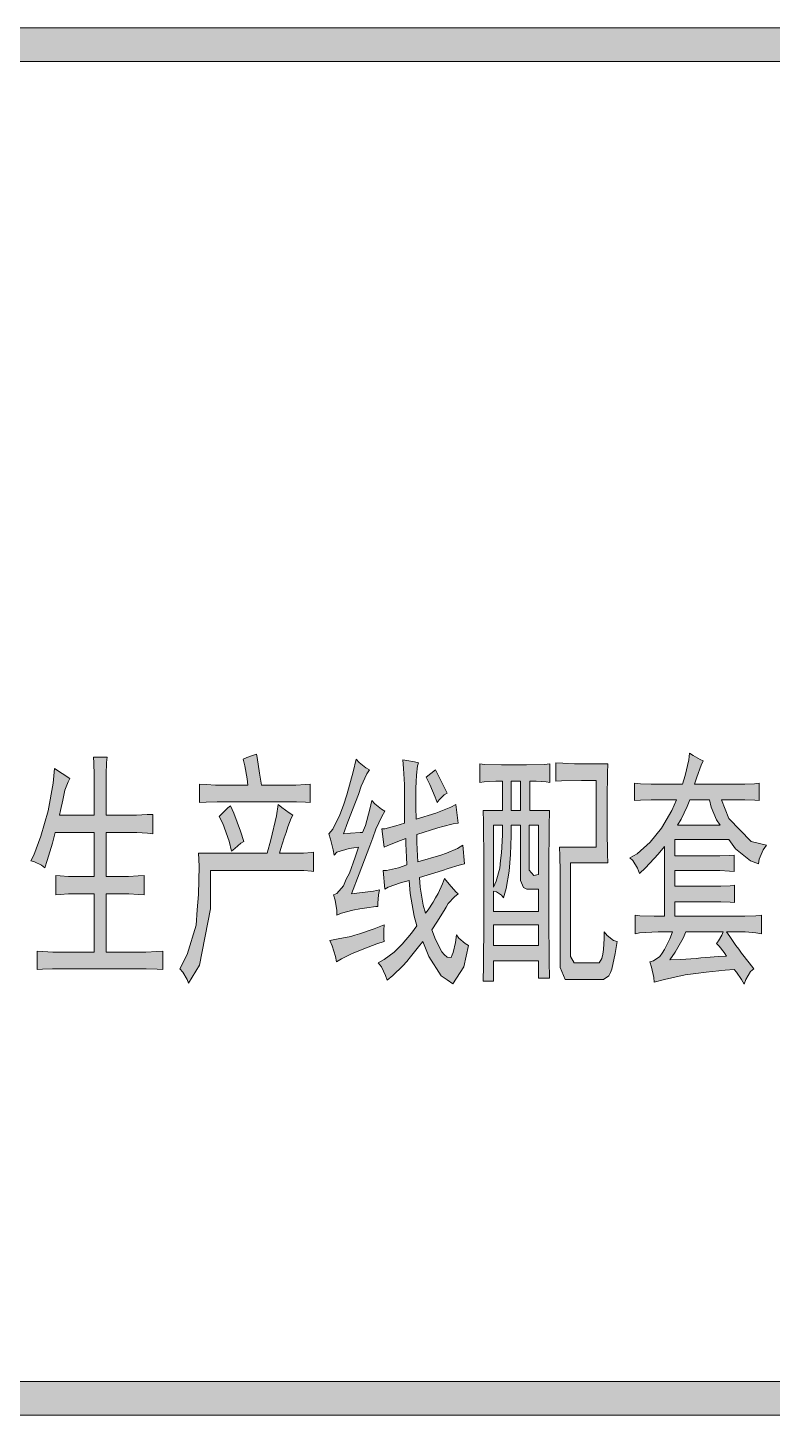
# Model space of a CAD drawing. Header units: millimetres. Extents: x 0 to 829, y 0 to 586.
# Drawn here: x 793.38 to 802.73, y 76.88 to 94.29 of the extents above; entities that cross this region are included whole.
import ezdxf

# ---------------------------------------------------------------- set-up
doc = ezdxf.new("R2010")
doc.units = ezdxf.units.MM

msp = doc.modelspace()

# ---------------------------------------------------------------- hatches: boundary and pattern name
h = msp.add_hatch(color=0)
h.dxf.hatch_style = 2
h.paths.add_polyline_path([(770.131528, 93.870639), (770.131528, 94.293972), (819.471028, 94.293972), (819.471028, 93.870639)])
h = msp.add_hatch(color=0)
h.dxf.hatch_style = 2
h.paths.add_polyline_path([(796.254722, 85.174667), (796.261778, 85.132333), (796.29, 84.938306), (796.314694, 84.786611), (796.678056, 84.786611), (796.745083, 84.786611), (796.868556, 84.793667), (796.928528, 84.797194), (796.928528, 84.567889), (796.868556, 84.571417), (796.755667, 84.578472), (796.699222, 84.578472), (795.817278, 84.578472), (795.760833, 84.578472), (795.62325, 84.571417), (795.538583, 84.567889), (795.538583, 84.797194), (795.626778, 84.793667), (795.739667, 84.786611), (795.764361, 84.786611), (796.145361, 84.786611), (796.134778, 84.864222), (796.106556, 85.030028), (796.085389, 85.114694), (796.13125, 85.132333), (796.215917, 85.164083)])
h = msp.add_hatch(color=0)
h.paths.add_polyline_path([(801.860361, 85.09), (801.835667, 85.037083), (801.78275, 84.888917), (801.751, 84.797194), (802.315444, 84.797194), (802.382472, 84.797194), (802.505944, 84.80425), (802.562389, 84.811306), (802.562389, 84.592583), (802.509472, 84.596111), (802.386, 84.603167), (802.315444, 84.603167), (802.089667, 84.603167), (802.181389, 84.366806), (802.463611, 84.081056), (802.657639, 84.031667), (802.615306, 83.975222), (802.562389, 83.858806), (802.555333, 83.798833), (802.453028, 83.837639), (802.266056, 83.989333), (802.184917, 84.10575), (801.504056, 84.10575), (801.504056, 83.897611), (802.008528, 83.897611), (802.072028, 83.897611), (802.191972, 83.904667), (802.248417, 83.908194), (802.248417, 83.703583), (802.191972, 83.707111), (802.072028, 83.714167), (802.008528, 83.714167), (801.504056, 83.714167), (801.504056, 83.520139), (802.022639, 83.520139), (802.082611, 83.520139), (802.199028, 83.523667), (802.255472, 83.530722), (802.255472, 83.312), (802.199028, 83.319056), (802.082611, 83.322583), (802.022639, 83.322583), (801.504056, 83.322583), (801.504056, 83.142667), (802.3225, 83.142667), (802.386, 83.142667), (802.520056, 83.146194), (802.594139, 83.15325), (802.594139, 82.920417), (802.523583, 82.934528), (802.389528, 82.945111), (802.3225, 82.945111), (802.153167, 82.945111), (802.1955, 82.885139), (802.269583, 82.775778), (802.308389, 82.726389), (802.343667, 82.677), (802.438917, 82.557056), (802.498889, 82.482972), (802.456556, 82.447694), (802.396583, 82.348917), (802.375417, 82.288944), (802.340139, 82.348917), (802.280167, 82.440639), (802.248417, 82.472389), (802.139056, 82.465333), (801.899167, 82.440639), (801.768639, 82.423), (801.634583, 82.405361), (801.377056, 82.348917), (801.246528, 82.313639), (801.239472, 82.373611), (801.21125, 82.500611), (801.190083, 82.567639), (801.235944, 82.58175), (801.317083, 82.634667), (801.345306, 82.677), (801.377056, 82.722861), (801.440556, 82.856917), (801.475833, 82.945111), (801.295917, 82.945111), (801.063083, 82.934528), (801.006639, 82.920417), (801.006639, 83.15325), (801.066611, 83.146194), (801.246528, 83.142667), (801.373528, 83.142667), (801.373528, 84.017556), (801.295917, 83.922306), (801.137167, 83.749444), (801.059556, 83.678889), (801.034861, 83.745917), (800.978417, 83.841167), (800.939611, 83.872917), (801.031333, 83.925833), (801.193611, 84.070472), (801.267694, 84.158667), (801.33825, 84.246861), (801.468778, 84.469111), (801.525222, 84.603167), (801.271222, 84.603167), (801.207722, 84.603167), (801.073667, 84.596111), (800.999583, 84.592583), (800.999583, 84.811306), (801.073667, 84.80425), (801.207722, 84.797194), (801.271222, 84.797194), (801.599306, 84.797194), (801.634583, 84.906556), (801.680444, 85.104111), (801.6875, 85.188778), (801.736889, 85.157028), (801.825083, 85.107639)])
h.paths.add_polyline_path([(801.444083, 82.592333), (801.578139, 82.599389), (801.772167, 82.609972), (801.832139, 82.617028), (801.895639, 82.624083), (802.054389, 82.634667), (802.153167, 82.641722), (802.124944, 82.684056), (802.061444, 82.765194), (802.029694, 82.800472), (802.054389, 82.832222), (802.096722, 82.902778), (802.110833, 82.945111), (801.641639, 82.945111), (801.609889, 82.8675), (801.511111, 82.691111)])
h.paths.add_polyline_path([(802.075556, 84.285667), (802.029694, 84.352694), (801.962667, 84.511444), (801.9415, 84.603167), (801.694556, 84.603167), (801.659278, 84.5185), (801.585194, 84.35975), (801.539333, 84.285667)])
h = msp.add_hatch(color=0)
h.dxf.hatch_style = 2
h.paths.add_polyline_path([(793.90875, 84.871278), (793.887583, 84.828944), (793.848778, 84.723111), (793.834667, 84.659611), (793.820556, 84.596111), (793.792333, 84.469111), (793.778222, 84.409139), (794.215667, 84.409139), (794.215667, 84.836), (794.215667, 84.913611), (794.212139, 85.065306), (794.208611, 85.139389), (794.377944, 85.139389), (794.370889, 85.072361), (794.367361, 84.920667), (794.367361, 84.836), (794.367361, 84.409139), (794.691917, 84.409139), (794.748361, 84.409139), (794.882417, 84.416194), (794.952972, 84.419722), (794.952972, 84.176306), (794.885944, 84.183361), (794.751889, 84.190417), (794.691917, 84.190417), (794.367361, 84.190417), (794.367361, 83.640083), (794.596667, 83.640083), (794.646056, 83.640083), (794.769528, 83.647139), (794.843611, 83.654194), (794.843611, 83.410778), (794.773056, 83.414306), (794.649583, 83.421361), (794.596667, 83.421361), (794.367361, 83.421361), (794.367361, 82.691111), (794.808333, 82.691111), (794.864778, 82.691111), (795.002361, 82.698167), (795.076444, 82.701694), (795.076444, 82.472389), (795.005889, 82.475917), (794.868306, 82.482972), (794.808333, 82.482972), (793.753528, 82.482972), (793.693556, 82.482972), (793.566556, 82.475917), (793.499528, 82.472389), (793.499528, 82.701694), (793.570083, 82.698167), (793.697083, 82.691111), (793.753528, 82.691111), (794.215667, 82.691111), (794.215667, 83.421361), (793.944028, 83.421361), (793.894639, 83.421361), (793.788806, 83.414306), (793.732361, 83.410778), (793.732361, 83.654194), (793.788806, 83.647139), (793.894639, 83.640083), (793.944028, 83.640083), (794.215667, 83.640083), (794.215667, 84.190417), (793.725306, 84.190417), (793.693556, 84.059889), (793.626528, 83.841167), (793.594778, 83.749444), (793.552444, 83.781194), (793.467778, 83.823528), (793.418389, 83.837639), (793.457194, 83.908194), (793.545389, 84.144556), (793.59125, 84.303306), (793.637111, 84.465583), (793.700611, 84.811306), (793.71825, 84.99475)])
h = msp.add_hatch(color=0)
h.dxf.hatch_style = 2
h.paths.add_polyline_path([(797.672889, 84.980639), (797.637611, 84.927722), (797.567056, 84.7725), (797.531778, 84.670194), (797.4965, 84.571417), (797.40125, 84.324472), (797.344806, 84.176306), (797.433, 84.183361), (797.552944, 84.190417), (797.584694, 84.190417), (797.619972, 84.282139), (797.676417, 84.483222), (797.701111, 84.592583), (797.739917, 84.55025), (797.821056, 84.483222), (797.863389, 84.458528), (797.828111, 84.395028), (797.7505, 84.23275), (797.711694, 84.126917), (797.676417, 84.024611), (797.542361, 83.671833), (797.447111, 83.421361), (797.545889, 83.435472), (797.722278, 83.456639), (797.796361, 83.47075), (797.785778, 83.410778), (797.775194, 83.304944), (797.775194, 83.262611), (797.7505, 83.262611), (797.637611, 83.2485), (797.549417, 83.234389), (797.461222, 83.21675), (797.320111, 83.177944), (797.263667, 83.15325), (797.260139, 83.213222), (797.238972, 83.34375), (797.221333, 83.410778), (797.263667, 83.428417), (797.344806, 83.523667), (797.380083, 83.604806), (797.418889, 83.682417), (797.492972, 83.8835), (797.535306, 84.006972), (797.415361, 83.992861), (797.260139, 83.947), (797.228389, 83.908194), (797.217806, 83.975222), (797.182528, 84.109278), (797.161361, 84.176306), (797.21075, 84.23275), (797.298944, 84.412667), (797.344806, 84.536139), (797.387139, 84.663139), (797.468278, 84.952417), (797.503556, 85.114694), (797.542361, 85.072361), (797.627028, 85.005333)])
h = msp.add_hatch(color=0)
h.dxf.hatch_style = 2
h.paths.add_polyline_path([(798.110333, 84.701944), (798.110333, 84.793667), (798.09975, 84.99475), (798.089167, 85.104111), (798.138556, 85.097056), (798.237333, 85.079417), (798.286722, 85.065306), (798.276139, 85.030028), (798.262028, 84.910083), (798.2585, 84.828944), (798.254972, 84.747806), (798.254972, 84.511444), (798.2585, 84.35975), (798.505444, 84.433833), (798.568944, 84.458528), (798.692417, 84.511444), (798.755917, 84.543194), (798.784139, 84.310361), (798.720639, 84.299778), (798.593639, 84.268028), (798.530139, 84.250389), (798.265556, 84.165722), (798.265556, 84.066944), (798.272611, 83.897611), (798.279667, 83.823528), (798.565417, 83.908194), (798.6395, 83.932889), (798.777083, 83.992861), (798.844111, 84.031667), (798.865278, 83.798833), (798.79825, 83.781194), (798.660667, 83.738861), (798.586583, 83.714167), (798.300833, 83.6295), (798.307889, 83.506028), (798.346694, 83.28025), (798.374917, 83.177944), (798.406667, 83.220278), (798.470167, 83.319056), (798.501917, 83.371972), (798.533667, 83.428417), (798.590111, 83.548361), (798.614806, 83.615389), (798.67125, 83.544833), (798.755917, 83.446056), (798.784139, 83.421361), (798.738278, 83.386083), (798.660667, 83.301417), (798.635972, 83.255556), (798.60775, 83.213222), (798.516028, 83.068583), (798.456056, 82.969806), (798.498389, 82.849861), (798.579528, 82.694639), (798.611278, 82.659361), (798.646556, 82.627611), (798.695944, 82.624083), (798.710056, 82.655833), (798.724167, 82.684056), (798.752389, 82.811056), (798.762972, 82.909833), (798.794722, 82.8675), (798.872333, 82.800472), (798.914667, 82.775778), (798.854694, 82.507667), (798.717111, 82.292472), (798.646556, 82.341861), (798.572472, 82.394778), (798.41725, 82.634667), (798.339639, 82.825167), (798.286722, 82.758139), (798.187944, 82.631139), (798.138556, 82.574694), (798.089167, 82.51825), (797.965694, 82.398306), (797.891611, 82.338333), (797.873972, 82.398306), (797.821056, 82.507667), (797.78225, 82.557056), (797.856333, 82.599389), (797.979806, 82.691111), (798.032722, 82.7405), (798.082111, 82.789889), (798.198528, 82.927472), (798.265556, 83.019194), (798.233806, 83.142667), (798.184417, 83.428417), (798.170306, 83.590694), (798.060944, 83.562472), (797.905722, 83.506028), (797.863389, 83.481333), (797.842222, 83.714167), (797.884556, 83.714167), (798.03625, 83.749444), (798.142083, 83.78825), (798.135028, 83.8835), (798.127972, 84.049306), (798.127972, 84.116333), (798.029194, 84.081056), (797.891611, 84.024611), (797.856333, 84.006972), (797.828111, 84.236278), (797.863389, 84.236278), (798.0045, 84.275083), (798.110333, 84.310361)])
h = msp.add_hatch(color=0)
h.paths.add_polyline_path([(799.341528, 84.469111), (799.341528, 84.836), (799.256861, 84.836), (799.112222, 84.828944), (799.055778, 84.821889), (799.055778, 85.054722), (799.11575, 85.047667), (799.330944, 85.040611), (799.486167, 85.040611), (799.641389, 85.040611), (799.867167, 85.047667), (799.937722, 85.054722), (799.937722, 84.821889), (799.891861, 84.828944), (799.764861, 84.836), (799.683722, 84.836), (799.683722, 84.469111), (799.930667, 84.469111), (799.927139, 84.268028), (799.923611, 83.749444), (799.923611, 83.435472), (799.923611, 83.117972), (799.927139, 82.58175), (799.930667, 82.363028), (799.793083, 82.363028), (799.793083, 82.58175), (799.228639, 82.58175), (799.228639, 82.324222), (799.098111, 82.324222), (799.101639, 82.521778), (799.105167, 83.079167), (799.105167, 83.446056), (799.105167, 83.816472), (799.101639, 84.328), (799.098111, 84.469111)])
h.paths.add_polyline_path([(799.228639, 83.202639), (799.793083, 83.202639), (799.793083, 83.481333), (799.648444, 83.481333), (799.606111, 83.5025), (799.567306, 83.590694), (799.567306, 83.664778), (799.567306, 84.285667), (799.450889, 84.285667), (799.450889, 84.151611), (799.443833, 83.91525), (799.43325, 83.812944), (799.426194, 83.707111), (799.387389, 83.488389), (799.355639, 83.371972), (799.327417, 83.403722), (799.267444, 83.446056), (799.228639, 83.456639)])
h.paths.add_polyline_path([(799.793083, 82.775778), (799.793083, 83.033306), (799.228639, 83.033306), (799.228639, 82.775778)])
h.paths.add_polyline_path([(799.676667, 83.798833), (799.676667, 83.721222), (799.733111, 83.654194), (799.793083, 83.664778), (799.793083, 84.285667), (799.676667, 84.285667)])
h.paths.add_polyline_path([(799.228639, 83.506028), (799.263917, 83.580111), (799.30625, 83.745917), (799.316833, 83.841167), (799.327417, 83.936417), (799.341528, 84.158667), (799.341528, 84.285667), (799.228639, 84.285667)])
h.paths.add_polyline_path([(799.567306, 84.469111), (799.567306, 84.836), (799.450889, 84.836), (799.450889, 84.469111)])
h = msp.add_hatch(color=0)
h.dxf.hatch_style = 2
h.paths.add_polyline_path([(800.011806, 85.065306), (800.1, 85.061778), (800.244639, 85.054722), (800.304611, 85.054722), (800.664444, 85.054722), (800.660917, 84.938306), (800.657389, 84.620806), (800.657389, 84.419722), (800.657389, 84.225694), (800.660917, 83.922306), (800.664444, 83.812944), (800.19525, 83.812944), (800.19525, 82.715806), (800.19525, 82.634667), (800.241111, 82.557056), (800.2905, 82.557056), (800.523333, 82.557056), (800.555083, 82.557056), (800.590361, 82.609972), (800.600944, 82.666417), (800.611528, 82.722861), (800.618583, 82.860444), (800.618583, 82.945111), (800.657389, 82.89925), (800.735, 82.83575), (800.780861, 82.825167), (800.756167, 82.673472), (800.713833, 82.475917), (800.696194, 82.433583), (800.678556, 82.39125), (800.611528, 82.348917), (800.562139, 82.348917), (800.19525, 82.348917), (800.128222, 82.348917), (800.064722, 82.497083), (800.064722, 82.641722), (800.064722, 83.615389), (800.064722, 83.703583), (800.061194, 83.897611), (800.057667, 84.006972), (800.516278, 84.006972), (800.516278, 84.846583), (800.332833, 84.846583), (800.082361, 84.839528), (800.011806, 84.836)])
h = msp.add_hatch(color=0)
h.dxf.hatch_style = 2
h.paths.add_polyline_path([(798.519556, 84.567889), (798.494861, 84.634917), (798.427833, 84.793667), (798.381972, 84.885389), (798.498389, 84.980639), (798.5125, 84.952417), (798.586583, 84.80425), (798.646556, 84.687833), (798.60775, 84.663139), (798.547778, 84.603167)])
h = msp.add_hatch(color=0)
h.dxf.hatch_style = 2
h.paths.add_polyline_path([(796.709806, 84.409139), (796.688639, 84.370333), (796.646306, 84.2645), (796.625139, 84.193944), (796.600444, 84.126917), (796.558111, 83.992861), (796.540472, 83.932889), (796.76625, 83.932889), (796.843861, 83.932889), (796.946167, 83.939944), (796.970861, 83.947), (796.970861, 83.703583), (796.942639, 83.707111), (796.847389, 83.714167), (796.780361, 83.714167), (795.676167, 83.714167), (795.676167, 83.234389), (795.538583, 82.525306), (795.401, 82.299528), (795.383361, 82.348917), (795.330444, 82.440639), (795.291639, 82.482972), (795.383361, 82.659361), (795.49625, 83.029778), (795.510361, 83.220278), (795.524472, 83.414306), (795.531528, 83.770611), (795.524472, 83.932889), (796.38525, 83.932889), (796.434639, 84.098694), (796.505194, 84.402083), (796.526361, 84.543194), (796.572222, 84.504389), (796.663944, 84.437361)])
h = msp.add_hatch(color=0)
h.dxf.hatch_style = 2
h.paths.add_polyline_path([(795.926639, 84.529083), (795.968972, 84.433833), (796.053639, 84.208056), (796.092444, 84.081056), (796.057167, 84.056361), (795.979556, 83.992861), (795.94075, 83.957583), (795.909, 84.084583), (795.831389, 84.303306), (795.785528, 84.395028), (795.824333, 84.433833), (795.894889, 84.500861)])
h = msp.add_hatch(color=0)
h.dxf.hatch_style = 2
h.paths.add_polyline_path([(797.856333, 83.033306), (797.852806, 82.966278), (797.852806, 82.860444), (797.856333, 82.825167), (797.764611, 82.793417), (797.598806, 82.733444), (797.52825, 82.701694), (797.454167, 82.673472), (797.320111, 82.606444), (797.256611, 82.567639), (797.246028, 82.634667), (797.203694, 82.768722), (797.175472, 82.83575), (797.277778, 82.856917), (797.436528, 82.888667), (797.489444, 82.902778), (797.545889, 82.920417), (797.729333, 82.983917)])
h = msp.add_hatch(color=0)
h.dxf.hatch_style = 2
h.paths.add_polyline_path([(769.958667, 76.877333), (769.958667, 77.300667), (819.294639, 77.300667), (819.294639, 76.877333)])

# ---------------------------------------------------------------- linework, layer by layer
at = {"color": 0, "lineweight": 0}
for points in [[(770.131528, 93.870639), (770.131528, 94.293972), (819.471028, 94.293972), (819.471028, 93.870639)], [(796.254722, 85.174667), (796.261778, 85.132333), (796.29, 84.938306), (796.314694, 84.786611), (796.678056, 84.786611), (796.745083, 84.786611), (796.868556, 84.793667), (796.928528, 84.797194), (796.928528, 84.567889), (796.868556, 84.571417), (796.755667, 84.578472), (796.699222, 84.578472), (795.817278, 84.578472), (795.760833, 84.578472), (795.62325, 84.571417), (795.538583, 84.567889), (795.538583, 84.797194), (795.626778, 84.793667), (795.739667, 84.786611), (795.764361, 84.786611), (796.145361, 84.786611), (796.134778, 84.864222), (796.106556, 85.030028), (796.085389, 85.114694), (796.13125, 85.132333), (796.215917, 85.164083)], [(801.860361, 85.09), (801.835667, 85.037083), (801.78275, 84.888917), (801.751, 84.797194), (802.315444, 84.797194), (802.382472, 84.797194), (802.505944, 84.80425), (802.562389, 84.811306), (802.562389, 84.592583), (802.509472, 84.596111), (802.386, 84.603167), (802.315444, 84.603167), (802.089667, 84.603167), (802.181389, 84.366806), (802.463611, 84.081056), (802.657639, 84.031667), (802.615306, 83.975222), (802.562389, 83.858806), (802.555333, 83.798833), (802.453028, 83.837639), (802.266056, 83.989333), (802.184917, 84.10575), (801.504056, 84.10575), (801.504056, 83.897611), (802.008528, 83.897611), (802.072028, 83.897611), (802.191972, 83.904667), (802.248417, 83.908194), (802.248417, 83.703583), (802.191972, 83.707111), (802.072028, 83.714167), (802.008528, 83.714167), (801.504056, 83.714167), (801.504056, 83.520139), (802.022639, 83.520139), (802.082611, 83.520139), (802.199028, 83.523667), (802.255472, 83.530722), (802.255472, 83.312), (802.199028, 83.319056), (802.082611, 83.322583), (802.022639, 83.322583), (801.504056, 83.322583), (801.504056, 83.142667), (802.3225, 83.142667), (802.386, 83.142667), (802.520056, 83.146194), (802.594139, 83.15325), (802.594139, 82.920417), (802.523583, 82.934528), (802.389528, 82.945111), (802.3225, 82.945111), (802.153167, 82.945111), (802.1955, 82.885139), (802.269583, 82.775778), (802.308389, 82.726389), (802.343667, 82.677), (802.438917, 82.557056), (802.498889, 82.482972), (802.456556, 82.447694), (802.396583, 82.348917), (802.375417, 82.288944), (802.340139, 82.348917), (802.280167, 82.440639), (802.248417, 82.472389), (802.139056, 82.465333), (801.899167, 82.440639), (801.768639, 82.423), (801.634583, 82.405361), (801.377056, 82.348917), (801.246528, 82.313639), (801.239472, 82.373611), (801.21125, 82.500611), (801.190083, 82.567639), (801.235944, 82.58175), (801.317083, 82.634667), (801.345306, 82.677), (801.377056, 82.722861), (801.440556, 82.856917), (801.475833, 82.945111), (801.295917, 82.945111), (801.063083, 82.934528), (801.006639, 82.920417), (801.006639, 83.15325), (801.066611, 83.146194), (801.246528, 83.142667), (801.373528, 83.142667), (801.373528, 84.017556), (801.295917, 83.922306), (801.137167, 83.749444), (801.059556, 83.678889), (801.034861, 83.745917), (800.978417, 83.841167), (800.939611, 83.872917), (801.031333, 83.925833), (801.193611, 84.070472), (801.267694, 84.158667), (801.33825, 84.246861), (801.468778, 84.469111), (801.525222, 84.603167), (801.271222, 84.603167), (801.207722, 84.603167), (801.073667, 84.596111), (800.999583, 84.592583), (800.999583, 84.811306), (801.073667, 84.80425), (801.207722, 84.797194), (801.271222, 84.797194), (801.599306, 84.797194), (801.634583, 84.906556), (801.680444, 85.104111), (801.6875, 85.188778), (801.736889, 85.157028), (801.825083, 85.107639)], [(793.90875, 84.871278), (793.887583, 84.828944), (793.848778, 84.723111), (793.834667, 84.659611), (793.820556, 84.596111), (793.792333, 84.469111), (793.778222, 84.409139), (794.215667, 84.409139), (794.215667, 84.836), (794.215667, 84.913611), (794.212139, 85.065306), (794.208611, 85.139389), (794.377944, 85.139389), (794.370889, 85.072361), (794.367361, 84.920667), (794.367361, 84.836), (794.367361, 84.409139), (794.691917, 84.409139), (794.748361, 84.409139), (794.882417, 84.416194), (794.952972, 84.419722), (794.952972, 84.176306), (794.885944, 84.183361), (794.751889, 84.190417), (794.691917, 84.190417), (794.367361, 84.190417), (794.367361, 83.640083), (794.596667, 83.640083), (794.646056, 83.640083), (794.769528, 83.647139), (794.843611, 83.654194), (794.843611, 83.410778), (794.773056, 83.414306), (794.649583, 83.421361), (794.596667, 83.421361), (794.367361, 83.421361), (794.367361, 82.691111), (794.808333, 82.691111), (794.864778, 82.691111), (795.002361, 82.698167), (795.076444, 82.701694), (795.076444, 82.472389), (795.005889, 82.475917), (794.868306, 82.482972), (794.808333, 82.482972), (793.753528, 82.482972), (793.693556, 82.482972), (793.566556, 82.475917), (793.499528, 82.472389), (793.499528, 82.701694), (793.570083, 82.698167), (793.697083, 82.691111), (793.753528, 82.691111), (794.215667, 82.691111), (794.215667, 83.421361), (793.944028, 83.421361), (793.894639, 83.421361), (793.788806, 83.414306), (793.732361, 83.410778), (793.732361, 83.654194), (793.788806, 83.647139), (793.894639, 83.640083), (793.944028, 83.640083), (794.215667, 83.640083), (794.215667, 84.190417), (793.725306, 84.190417), (793.693556, 84.059889), (793.626528, 83.841167), (793.594778, 83.749444), (793.552444, 83.781194), (793.467778, 83.823528), (793.418389, 83.837639), (793.457194, 83.908194), (793.545389, 84.144556), (793.59125, 84.303306), (793.637111, 84.465583), (793.700611, 84.811306), (793.71825, 84.99475)], [(797.672889, 84.980639), (797.637611, 84.927722), (797.567056, 84.7725), (797.531778, 84.670194), (797.4965, 84.571417), (797.40125, 84.324472), (797.344806, 84.176306), (797.433, 84.183361), (797.552944, 84.190417), (797.584694, 84.190417), (797.619972, 84.282139), (797.676417, 84.483222), (797.701111, 84.592583), (797.739917, 84.55025), (797.821056, 84.483222), (797.863389, 84.458528), (797.828111, 84.395028), (797.7505, 84.23275), (797.711694, 84.126917), (797.676417, 84.024611), (797.542361, 83.671833), (797.447111, 83.421361), (797.545889, 83.435472), (797.722278, 83.456639), (797.796361, 83.47075), (797.785778, 83.410778), (797.775194, 83.304944), (797.775194, 83.262611), (797.7505, 83.262611), (797.637611, 83.2485), (797.549417, 83.234389), (797.461222, 83.21675), (797.320111, 83.177944), (797.263667, 83.15325), (797.260139, 83.213222), (797.238972, 83.34375), (797.221333, 83.410778), (797.263667, 83.428417), (797.344806, 83.523667), (797.380083, 83.604806), (797.418889, 83.682417), (797.492972, 83.8835), (797.535306, 84.006972), (797.415361, 83.992861), (797.260139, 83.947), (797.228389, 83.908194), (797.217806, 83.975222), (797.182528, 84.109278), (797.161361, 84.176306), (797.21075, 84.23275), (797.298944, 84.412667), (797.344806, 84.536139), (797.387139, 84.663139), (797.468278, 84.952417), (797.503556, 85.114694), (797.542361, 85.072361), (797.627028, 85.005333)], [(798.110333, 84.701944), (798.110333, 84.793667), (798.09975, 84.99475), (798.089167, 85.104111), (798.138556, 85.097056), (798.237333, 85.079417), (798.286722, 85.065306), (798.276139, 85.030028), (798.262028, 84.910083), (798.2585, 84.828944), (798.254972, 84.747806), (798.254972, 84.511444), (798.2585, 84.35975), (798.505444, 84.433833), (798.568944, 84.458528), (798.692417, 84.511444), (798.755917, 84.543194), (798.784139, 84.310361), (798.720639, 84.299778), (798.593639, 84.268028), (798.530139, 84.250389), (798.265556, 84.165722), (798.265556, 84.066944), (798.272611, 83.897611), (798.279667, 83.823528), (798.565417, 83.908194), (798.6395, 83.932889), (798.777083, 83.992861), (798.844111, 84.031667), (798.865278, 83.798833), (798.79825, 83.781194), (798.660667, 83.738861), (798.586583, 83.714167), (798.300833, 83.6295), (798.307889, 83.506028), (798.346694, 83.28025), (798.374917, 83.177944), (798.406667, 83.220278), (798.470167, 83.319056), (798.501917, 83.371972), (798.533667, 83.428417), (798.590111, 83.548361), (798.614806, 83.615389), (798.67125, 83.544833), (798.755917, 83.446056), (798.784139, 83.421361), (798.738278, 83.386083), (798.660667, 83.301417), (798.635972, 83.255556), (798.60775, 83.213222), (798.516028, 83.068583), (798.456056, 82.969806), (798.498389, 82.849861), (798.579528, 82.694639), (798.611278, 82.659361), (798.646556, 82.627611), (798.695944, 82.624083), (798.710056, 82.655833), (798.724167, 82.684056), (798.752389, 82.811056), (798.762972, 82.909833), (798.794722, 82.8675), (798.872333, 82.800472), (798.914667, 82.775778), (798.854694, 82.507667), (798.717111, 82.292472), (798.646556, 82.341861), (798.572472, 82.394778), (798.41725, 82.634667), (798.339639, 82.825167), (798.286722, 82.758139), (798.187944, 82.631139), (798.138556, 82.574694), (798.089167, 82.51825), (797.965694, 82.398306), (797.891611, 82.338333), (797.873972, 82.398306), (797.821056, 82.507667), (797.78225, 82.557056), (797.856333, 82.599389), (797.979806, 82.691111), (798.032722, 82.7405), (798.082111, 82.789889), (798.198528, 82.927472), (798.265556, 83.019194), (798.233806, 83.142667), (798.184417, 83.428417), (798.170306, 83.590694), (798.060944, 83.562472), (797.905722, 83.506028), (797.863389, 83.481333), (797.842222, 83.714167), (797.884556, 83.714167), (798.03625, 83.749444), (798.142083, 83.78825), (798.135028, 83.8835), (798.127972, 84.049306), (798.127972, 84.116333), (798.029194, 84.081056), (797.891611, 84.024611), (797.856333, 84.006972), (797.828111, 84.236278), (797.863389, 84.236278), (798.0045, 84.275083), (798.110333, 84.310361)], [(799.341528, 84.469111), (799.341528, 84.836), (799.256861, 84.836), (799.112222, 84.828944), (799.055778, 84.821889), (799.055778, 85.054722), (799.11575, 85.047667), (799.330944, 85.040611), (799.486167, 85.040611), (799.641389, 85.040611), (799.867167, 85.047667), (799.937722, 85.054722), (799.937722, 84.821889), (799.891861, 84.828944), (799.764861, 84.836), (799.683722, 84.836), (799.683722, 84.469111), (799.930667, 84.469111), (799.927139, 84.268028), (799.923611, 83.749444), (799.923611, 83.435472), (799.923611, 83.117972), (799.927139, 82.58175), (799.930667, 82.363028), (799.793083, 82.363028), (799.793083, 82.58175), (799.228639, 82.58175), (799.228639, 82.324222), (799.098111, 82.324222), (799.101639, 82.521778), (799.105167, 83.079167), (799.105167, 83.446056), (799.105167, 83.816472), (799.101639, 84.328), (799.098111, 84.469111)], [(800.011806, 85.065306), (800.1, 85.061778), (800.244639, 85.054722), (800.304611, 85.054722), (800.664444, 85.054722), (800.660917, 84.938306), (800.657389, 84.620806), (800.657389, 84.419722), (800.657389, 84.225694), (800.660917, 83.922306), (800.664444, 83.812944), (800.19525, 83.812944), (800.19525, 82.715806), (800.19525, 82.634667), (800.241111, 82.557056), (800.2905, 82.557056), (800.523333, 82.557056), (800.555083, 82.557056), (800.590361, 82.609972), (800.600944, 82.666417), (800.611528, 82.722861), (800.618583, 82.860444), (800.618583, 82.945111), (800.657389, 82.89925), (800.735, 82.83575), (800.780861, 82.825167), (800.756167, 82.673472), (800.713833, 82.475917), (800.696194, 82.433583), (800.678556, 82.39125), (800.611528, 82.348917), (800.562139, 82.348917), (800.19525, 82.348917), (800.128222, 82.348917), (800.064722, 82.497083), (800.064722, 82.641722), (800.064722, 83.615389), (800.064722, 83.703583), (800.061194, 83.897611), (800.057667, 84.006972), (800.516278, 84.006972), (800.516278, 84.846583), (800.332833, 84.846583), (800.082361, 84.839528), (800.011806, 84.836)], [(798.519556, 84.567889), (798.494861, 84.634917), (798.427833, 84.793667), (798.381972, 84.885389), (798.498389, 84.980639), (798.5125, 84.952417), (798.586583, 84.80425), (798.646556, 84.687833), (798.60775, 84.663139), (798.547778, 84.603167)], [(799.567306, 84.469111), (799.567306, 84.836), (799.450889, 84.836), (799.450889, 84.469111)], [(796.709806, 84.409139), (796.688639, 84.370333), (796.646306, 84.2645), (796.625139, 84.193944), (796.600444, 84.126917), (796.558111, 83.992861), (796.540472, 83.932889), (796.76625, 83.932889), (796.843861, 83.932889), (796.946167, 83.939944), (796.970861, 83.947), (796.970861, 83.703583), (796.942639, 83.707111), (796.847389, 83.714167), (796.780361, 83.714167), (795.676167, 83.714167), (795.676167, 83.234389), (795.538583, 82.525306), (795.401, 82.299528), (795.383361, 82.348917), (795.330444, 82.440639), (795.291639, 82.482972), (795.383361, 82.659361), (795.49625, 83.029778), (795.510361, 83.220278), (795.524472, 83.414306), (795.531528, 83.770611), (795.524472, 83.932889), (796.38525, 83.932889), (796.434639, 84.098694), (796.505194, 84.402083), (796.526361, 84.543194), (796.572222, 84.504389), (796.663944, 84.437361)], [(795.926639, 84.529083), (795.968972, 84.433833), (796.053639, 84.208056), (796.092444, 84.081056), (796.057167, 84.056361), (795.979556, 83.992861), (795.94075, 83.957583), (795.909, 84.084583), (795.831389, 84.303306), (795.785528, 84.395028), (795.824333, 84.433833), (795.894889, 84.500861)], [(802.075556, 84.285667), (802.029694, 84.352694), (801.962667, 84.511444), (801.9415, 84.603167), (801.694556, 84.603167), (801.659278, 84.5185), (801.585194, 84.35975), (801.539333, 84.285667)], [(799.228639, 83.202639), (799.793083, 83.202639), (799.793083, 83.481333), (799.648444, 83.481333), (799.606111, 83.5025), (799.567306, 83.590694), (799.567306, 83.664778), (799.567306, 84.285667), (799.450889, 84.285667), (799.450889, 84.151611), (799.443833, 83.91525), (799.43325, 83.812944), (799.426194, 83.707111), (799.387389, 83.488389), (799.355639, 83.371972), (799.327417, 83.403722), (799.267444, 83.446056), (799.228639, 83.456639)], [(799.228639, 83.506028), (799.263917, 83.580111), (799.30625, 83.745917), (799.316833, 83.841167), (799.327417, 83.936417), (799.341528, 84.158667), (799.341528, 84.285667), (799.228639, 84.285667)], [(799.676667, 83.798833), (799.676667, 83.721222), (799.733111, 83.654194), (799.793083, 83.664778), (799.793083, 84.285667), (799.676667, 84.285667)], [(797.856333, 83.033306), (797.852806, 82.966278), (797.852806, 82.860444), (797.856333, 82.825167), (797.764611, 82.793417), (797.598806, 82.733444), (797.52825, 82.701694), (797.454167, 82.673472), (797.320111, 82.606444), (797.256611, 82.567639), (797.246028, 82.634667), (797.203694, 82.768722), (797.175472, 82.83575), (797.277778, 82.856917), (797.436528, 82.888667), (797.489444, 82.902778), (797.545889, 82.920417), (797.729333, 82.983917)], [(799.793083, 82.775778), (799.793083, 83.033306), (799.228639, 83.033306), (799.228639, 82.775778)], [(801.444083, 82.592333), (801.578139, 82.599389), (801.772167, 82.609972), (801.832139, 82.617028), (801.895639, 82.624083), (802.054389, 82.634667), (802.153167, 82.641722), (802.124944, 82.684056), (802.061444, 82.765194), (802.029694, 82.800472), (802.054389, 82.832222), (802.096722, 82.902778), (802.110833, 82.945111), (801.641639, 82.945111), (801.609889, 82.8675), (801.511111, 82.691111)], [(769.958667, 76.877333), (769.958667, 77.300667), (819.294639, 77.300667), (819.294639, 76.877333)]]:
    msp.add_lwpolyline(points, close=True, dxfattribs=at)

doc.saveas('drawing.dxf')
